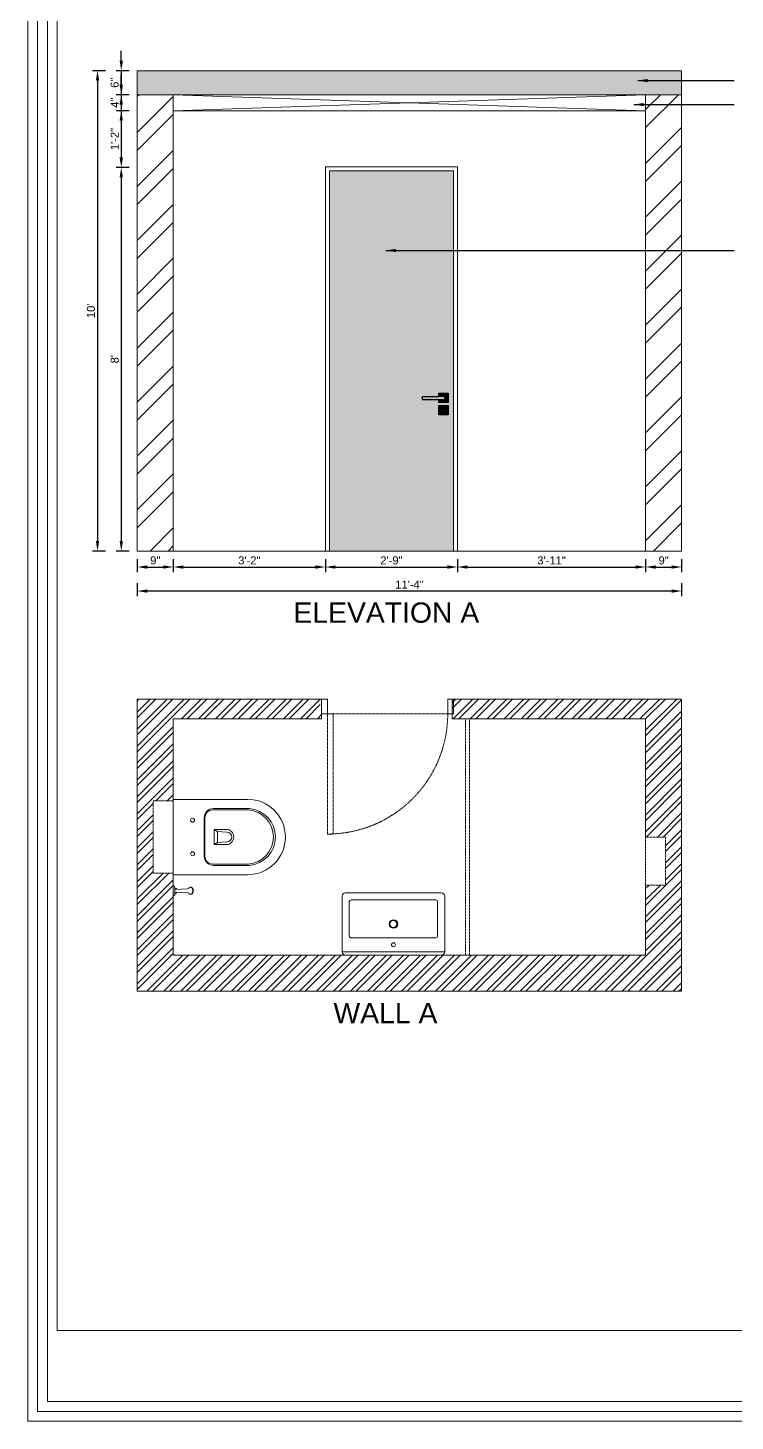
# Model space of a CAD drawing. Header units: inches. Extents: x 213 to 17763, y -4830 to 1802.
# Drawn here: x 7363.4 to 7540.1, y 842.7 to 1190.8 of the extents above; entities that cross this region are included whole.
import ezdxf

# ---------------------------------------------------------------- set-up
doc = ezdxf.new("R2010")
doc.units = ezdxf.units.IN
doc.header["$MEASUREMENT"] = 0
for name, pattern in [('ACAD_ISO02W100', [15, 12, -3]), ('AUDIT_D_060311083008-3', [0]), ('DASHED2', [0.375, 0.25, -0.125]), ('HIDDEN', [0.375, 0.25, -0.125])]:
    doc.linetypes.add(name, pattern=pattern)
for name, color, linetype in [('.', 30, 'Continuous'), ('A-DOOR', 251, 'AUDIT_D_060311083008-3'), ('A-Door-Frame', 1, 'Continuous'), ('A-Door-Swing', 8, 'HIDDEN'), ('Edges', 7, 'Continuous'), ('PDF2_0', 7, 'Continuous'), ('PDF3_Text', 1, 'Continuous')]:
    doc.layers.add(name, color=color, linetype=linetype)
doc.layers.add('A- FURNITURE', color=8, linetype='Continuous', lineweight=9)
doc.layers.add('ROD', color=7, linetype='Continuous', lineweight=9)
doc.layers.add('PDF2_MK. KITCHEN ESSENTAILS', color=7, linetype='Continuous', true_color=0x767676)
doc.layers.add('PDF3_0', color=7, linetype='Continuous', true_color=0x929498)
doc.styles.add('PDF Arial', font='arial.ttf')
doc.styles.get("Standard").update_dxf_attribs({"font": 'arial.ttf'})
doc.dimstyles.new('ISO-25', dxfattribs={"dimtxt": 4.5, "dimasz": 2.5, "dimexe": 1.25, "dimexo": 0.625, "dimtad": 1, "dimdec": 0, "dimlunit": 4, "dimtxsty": 'Standard', "dimcen": 2.5, "dimadec": 0, "dimazin": 0, "dimtfac": 1, "dimtdec": 0, "dimtmove": 0, "dimatfit": 3, "dimfxl": 1, "dimarcsym": 0})

# ---------------------------------------------------------------- blocks, each defined once
blk = doc.blocks.new('wc4')
at = {"color": 0, "lineweight": 5}
for p, q in [((-7.08, 0), (-7.08, -13.97)), ((-7.08, 0), (7.08, 0)), ((7.08, 0), (7.08, -13.97)), ((-1.05, -8.29), (-1.43, -7.67)), ((1.05, -8.29), (1.43, -7.67))]:
    blk.add_line(p, q, dxfattribs=at)
for points in [[(5.33, -7.55, 0.414214), (3.58, -5.8), (-3.59, -5.8, 0.414214), (-5.34, -7.55), (-5.34, -14.24, 0.929975), (5.33, -14.24)], [(5.08, -7.43, 0.414214), (3.58, -5.93), (-3.59, -5.93, 0.414214), (-5.08, -7.43), (-5.08, -14.1, 0.928337), (5.08, -14.1)], [(-1.43, -9.93), (-1.43, -7.67), (1.43, -7.67), (1.43, -9.93, -1)], [(-0.93, -10.05), (-1.05, -8.29), (1.05, -8.29), (0.93, -10.05, -1)]]:
    blk.add_lwpolyline(points, format="xyb", close=True, dxfattribs=at)
for centre in [(-3.15, -3.62), (3.15, -3.62)]:
    blk.add_circle(centre, 0.366, dxfattribs=at)
blk.add_arc((0, -13.97), 7.09, 180, 0, dxfattribs=at)
blk = doc.blocks.new('wb18.')
at = {"color": 0, "lineweight": 5}
for p, q in [((-13.85, 0), (13.85, 0)), ((-14.85, -1), (14.85, -1)), ((-14.85, -17.11), (-14.85, -1)), ((14.85, -1), (14.85, -17.11)), ((-12.795, -15.555), (-12.795, -5.555)), ((-12.295, -5.055), (12.295, -5.055)), ((12.795, -5.555), (12.795, -15.555)), ((12.295, -16.055), (-12.295, -16.055)), ((13.85, -18.11), (-13.85, -18.11))]:
    blk.add_line(p, q, dxfattribs=at)
for centre, radius in [((0, -3.027), 0.586), ((0, -9.055), 1.25), ((0, -9.055), 1)]:
    blk.add_circle(centre, radius, dxfattribs=at)
for centre, radius, start, end in [((13.85, -1), 1, 360, 90), ((-13.85, -1), 1, 90, 180), ((-12.295, -5.555), 0.5, 90, 180), ((12.295, -5.555), 0.5, 360, 90), ((-12.295, -15.555), 0.5, 180, 270), ((12.295, -15.555), 0.5, 270, 0), ((-13.85, -17.11), 1, 180, 270), ((13.85, -17.11), 1, 270, 0)]:
    blk.add_arc(centre, radius, start, end, dxfattribs=at)
blk = doc.blocks.new('fguhfg')
at = {"true_color": 0x939598, "transparency": 33554687}
h = blk.add_hatch(color=252, dxfattribs=at)
h.dxf.hatch_style = 1
h.paths.add_polyline_path([(31238.57, 9622.65), (31240.62, 9622.65), (31240.62, 9623.75), (31237.47, 9623.75), (31237.47, 9620.6), (31240.62, 9620.6), (31240.62, 9621.71), (31238.57, 9621.71)])
h = blk.add_hatch(color=252, dxfattribs=at)
h.dxf.hatch_style = 1
h.paths.add_polyline_path([(31238.57, 9622.65), (31238.57, 9621.71), (31240.62, 9621.71), (31246.12, 9621.71), (31246.12, 9622.65), (31240.62, 9622.65)])
h = blk.add_hatch(color=252, dxfattribs=at)
h.dxf.hatch_style = 1
h.paths.add_polyline_path([(31240.62, 9619.66), (31237.47, 9619.66), (31237.47, 9616.51), (31240.62, 9616.51)])
h.paths.add_polyline_path([(31239.36, 9617.14), (31238.73, 9617.14), (31238.73, 9618.53), (31238.73, 9619.03), (31238.95, 9619.03), (31238.95, 9619.28), (31239.14, 9619.28), (31239.14, 9619.03), (31239.36, 9619.03), (31239.36, 9618.53)], flags=16)
h.paths.add_polyline_path([(31239.31, 9618.37), (31239.2, 9618.25), (31239.2, 9617.33), (31238.88, 9617.33), (31238.88, 9618.25), (31238.77, 9618.37), (31238.73, 9618.53), (31238.77, 9618.68), (31238.88, 9618.8), (31238.95, 9618.82), (31238.95, 9618.69), (31238.95, 9618.36), (31238.95, 9617.77), (31239.14, 9617.77), (31239.14, 9618.36), (31239.14, 9618.69), (31239.14, 9618.82), (31239.2, 9618.8), (31239.31, 9618.68), (31239.36, 9618.53)], flags=0)
at = {"layer": 'Edges'}
for p, q in [((31240.62, 9623.75), (31237.47, 9623.75)), ((31237.47, 9623.75), (31237.47, 9620.6)), ((31237.47, 9620.6), (31240.62, 9620.6)), ((31238.57, 9621.71), (31238.57, 9622.65)), ((31238.57, 9622.65), (31240.62, 9622.65)), ((31240.62, 9621.71), (31238.57, 9621.71)), ((31240.62, 9622.65), (31240.62, 9623.75)), ((31246.12, 9622.65), (31240.62, 9622.65)), ((31240.62, 9620.6), (31240.62, 9621.71)), ((31246.12, 9621.71), (31240.62, 9621.71)), ((31246.12, 9621.71), (31246.12, 9622.65)), ((31240.62, 9619.66), (31237.47, 9619.66)), ((31237.47, 9619.66), (31237.47, 9616.51)), ((31237.47, 9616.51), (31240.62, 9616.51)), ((31238.95, 9619.03), (31238.73, 9619.03)), ((31238.73, 9619.03), (31238.73, 9618.53)), ((31238.73, 9618.53), (31238.77, 9618.68)), ((31238.77, 9618.37), (31238.73, 9618.53)), ((31238.73, 9618.53), (31238.73, 9617.14)), ((31238.73, 9617.14), (31239.36, 9617.14)), ((31238.77, 9618.68), (31238.88, 9618.8)), ((31238.88, 9618.25), (31238.77, 9618.37)), ((31238.85, 9618.53), (31238.88, 9618.62)), ((31238.88, 9618.43), (31238.85, 9618.53)), ((31238.88, 9618.8), (31238.95, 9618.82)), ((31238.88, 9618.62), (31238.95, 9618.69)), ((31238.88, 9618.43), (31238.95, 9618.36)), ((31238.88, 9617.33), (31238.88, 9618.25)), ((31239.2, 9617.33), (31238.88, 9617.33)), ((31239.14, 9619.28), (31238.95, 9619.28)), ((31238.95, 9619.03), (31238.95, 9619.28)), ((31238.95, 9619.03), (31238.95, 9618.82)), ((31238.95, 9618.82), (31238.95, 9618.69)), ((31238.95, 9618.69), (31238.95, 9618.36)), ((31238.95, 9618.36), (31238.95, 9617.77)), ((31239.14, 9617.77), (31238.95, 9617.77)), ((31239.14, 9619.03), (31239.14, 9619.28)), ((31239.36, 9619.03), (31239.14, 9619.03)), ((31239.14, 9618.82), (31239.14, 9619.03)), ((31239.14, 9618.82), (31239.2, 9618.8)), ((31239.14, 9618.69), (31239.14, 9618.82)), ((31239.14, 9618.36), (31239.14, 9618.69)), ((31239.21, 9618.62), (31239.14, 9618.69)), ((31239.14, 9618.36), (31239.21, 9618.43)), ((31239.14, 9617.77), (31239.14, 9618.36)), ((31239.2, 9618.8), (31239.31, 9618.68)), ((31239.31, 9618.37), (31239.2, 9618.25)), ((31239.2, 9618.25), (31239.2, 9617.33)), ((31239.21, 9618.62), (31239.23, 9618.53)), ((31239.23, 9618.53), (31239.21, 9618.43)), ((31239.31, 9618.68), (31239.36, 9618.53)), ((31239.36, 9618.53), (31239.31, 9618.37)), ((31239.36, 9619.03), (31239.36, 9618.53)), ((31239.36, 9618.53), (31239.36, 9617.14)), ((31240.62, 9616.51), (31240.62, 9619.66))]:
    blk.add_line(p, q, dxfattribs=at)
blk = doc.blocks.new('*D43')
at = {"color": 0, "linetype": 'AUDIT_D_060311083008-3', "lineweight": -2, "transparency": 16777216}
for p, q in [((7386.69, 1182.6), (7386.69, 1185.1)), ((7386.69, 1180.1), (7386.69, 1174.1)), ((7386.69, 1171.6), (7386.69, 1169.1))]:
    blk.add_line(p, q, dxfattribs=at)
at = {"color": 0, "linetype": 'ACAD_ISO02W100', "lineweight": -2, "transparency": 16777216}
for p, q in [((7388.69, 1180.1), (7385.44, 1180.1)), ((7388.69, 1174.1), (7385.44, 1174.1))]:
    blk.add_line(p, q, dxfattribs=at)
at = {"color": 0, "transparency": 16777216}
for points in [[(7386.27, 1182.6), (7387.1, 1182.6), (7386.69, 1180.1)], [(7386.27, 1171.6), (7387.1, 1171.6), (7386.69, 1174.1)]]:
    blk.add_solid(points, dxfattribs=at)
at = {"layer": 'Defpoints', "color": 0, "transparency": 16777216}
for p in [(7390.69, 1180.1), (7386.69, 1174.1), (7390.69, 1174.1)]:
    blk.add_point(p, dxfattribs=at)
at = {"color": 0, "lineweight": 5, "transparency": 16777216, "insert": (7385.04, 1177.1), "char_height": 2, "attachment_point": 5, "rotation": 90}
blk.add_mtext('6"', dxfattribs=at)
blk = doc.blocks.new('*D44')
at = {"color": 0, "linetype": 'AUDIT_D_060311083008-3', "lineweight": -2, "transparency": 16777216}
for p, q in [((7386.69, 1176.6), (7386.69, 1179.1)), ((7386.69, 1174.1), (7386.69, 1170.1)), ((7386.69, 1167.6), (7386.69, 1165.1))]:
    blk.add_line(p, q, dxfattribs=at)
at = {"color": 0, "linetype": 'ACAD_ISO02W100', "lineweight": -2, "transparency": 16777216}
for p, q in [((7388.69, 1174.1), (7385.44, 1174.1)), ((7388.69, 1170.1), (7385.44, 1170.1))]:
    blk.add_line(p, q, dxfattribs=at)
at = {"color": 0, "transparency": 16777216}
for points in [[(7386.27, 1176.6), (7387.1, 1176.6), (7386.69, 1174.1)], [(7386.27, 1167.6), (7387.1, 1167.6), (7386.69, 1170.1)]]:
    blk.add_solid(points, dxfattribs=at)
at = {"layer": 'Defpoints', "color": 0, "transparency": 16777216}
for p in [(7390.69, 1174.1), (7386.69, 1170.1), (7395.69, 1170.1)]:
    blk.add_point(p, dxfattribs=at)
at = {"color": 0, "lineweight": 5, "transparency": 16777216, "insert": (7385.06, 1172.1), "char_height": 2, "attachment_point": 5, "rotation": 90}
blk.add_mtext('4"', dxfattribs=at)
blk = doc.blocks.new('*D41')
at = {"color": 0, "linetype": 'ACAD_ISO02W100', "lineweight": -2, "transparency": 16777216}
for p, q in [((7382.75, 1180.1), (7379.5, 1180.1)), ((7382.75, 1060.1), (7379.5, 1060.1))]:
    blk.add_line(p, q, dxfattribs=at)
at = {"color": 0, "linetype": 'AUDIT_D_060311083008-3', "lineweight": -2, "transparency": 16777216}
blk.add_line((7380.75, 1177.6), (7380.75, 1062.6), dxfattribs=at)
at = {"color": 0, "transparency": 16777216}
for points in [[(7380.34, 1177.6), (7381.17, 1177.6), (7380.75, 1180.1)], [(7380.34, 1062.6), (7381.17, 1062.6), (7380.75, 1060.1)]]:
    blk.add_solid(points, dxfattribs=at)
at = {"layer": 'Defpoints', "color": 0, "transparency": 16777216}
for p in [(7390.69, 1180.1), (7380.75, 1060.1), (7388.69, 1060.1)]:
    blk.add_point(p, dxfattribs=at)
at = {"color": 0, "lineweight": 5, "transparency": 16777216, "insert": (7379.11, 1120.1), "char_height": 2, "attachment_point": 5, "rotation": 90}
blk.add_mtext("10'", dxfattribs=at)
blk = doc.blocks.new('*D42')
at = {"color": 0, "linetype": 'ACAD_ISO02W100', "lineweight": -2, "transparency": 16777216}
for p, q in [((7390.69, 1058.1), (7390.69, 1054.85)), ((7399.69, 1058.1), (7399.69, 1054.85))]:
    blk.add_line(p, q, dxfattribs=at)
at = {"color": 0, "linetype": 'AUDIT_D_060311083008-3', "lineweight": -2, "transparency": 16777216}
blk.add_line((7393.19, 1056.1), (7397.19, 1056.1), dxfattribs=at)
at = {"color": 0, "transparency": 16777216}
for points in [[(7393.19, 1056.51), (7393.19, 1055.68), (7390.69, 1056.1)], [(7397.19, 1056.51), (7397.19, 1055.68), (7399.69, 1056.1)]]:
    blk.add_solid(points, dxfattribs=at)
at = {"layer": 'Defpoints', "color": 0, "transparency": 16777216}
for p in [(7390.69, 1060.1), (7399.69, 1060.1), (7399.69, 1056.1)]:
    blk.add_point(p, dxfattribs=at)
at = {"color": 0, "lineweight": 5, "transparency": 16777216, "insert": (7395.19, 1057.74), "char_height": 2, "attachment_point": 5}
blk.add_mtext('9"', dxfattribs=at)
blk = doc.blocks.new('*D45')
at = {"color": 0, "linetype": 'ACAD_ISO02W100', "lineweight": -2, "transparency": 16777216}
for p, q in [((7390.69, 1052.1), (7390.69, 1048.85)), ((7526.7, 1052.1), (7526.7, 1048.85))]:
    blk.add_line(p, q, dxfattribs=at)
at = {"color": 0, "linetype": 'AUDIT_D_060311083008-3', "lineweight": -2, "transparency": 16777216}
blk.add_line((7524.2, 1050.1), (7393.19, 1050.1), dxfattribs=at)
at = {"color": 0, "transparency": 16777216}
for points in [[(7393.19, 1050.51), (7393.19, 1049.68), (7390.69, 1050.1)], [(7524.2, 1050.51), (7524.2, 1049.68), (7526.7, 1050.1)]]:
    blk.add_solid(points, dxfattribs=at)
at = {"layer": 'Defpoints', "color": 0, "transparency": 16777216}
for p in [(7390.69, 1060.1), (7526.7, 1060.1), (7390.69, 1050.1)]:
    blk.add_point(p, dxfattribs=at)
at = {"color": 0, "lineweight": 5, "transparency": 16777216, "insert": (7458.69, 1051.73), "char_height": 2, "attachment_point": 5}
blk.add_mtext('11\'-4"', dxfattribs=at)
blk = doc.blocks.new('*D92')
at = {"color": 0, "linetype": 'ACAD_ISO02W100', "lineweight": -2, "transparency": 16777216}
for p, q in [((7399.69, 1058.1), (7399.69, 1054.85)), ((7437.69, 1058.1), (7437.69, 1054.85))]:
    blk.add_line(p, q, dxfattribs=at)
at = {"color": 0, "linetype": 'AUDIT_D_060311083008-3', "lineweight": -2, "transparency": 16777216}
blk.add_line((7402.19, 1056.1), (7435.19, 1056.1), dxfattribs=at)
at = {"color": 0, "transparency": 16777216}
for points in [[(7402.19, 1056.51), (7402.19, 1055.68), (7399.69, 1056.1)], [(7435.19, 1056.51), (7435.19, 1055.68), (7437.69, 1056.1)]]:
    blk.add_solid(points, dxfattribs=at)
at = {"layer": 'Defpoints', "color": 0, "transparency": 16777216}
for p in [(7399.69, 1060.1), (7437.69, 1060.1), (7437.69, 1056.1)]:
    blk.add_point(p, dxfattribs=at)
at = {"color": 0, "lineweight": 5, "transparency": 16777216, "insert": (7418.69, 1057.74), "char_height": 2, "attachment_point": 5}
blk.add_mtext('3\'-2"', dxfattribs=at)
blk = doc.blocks.new('*D93')
at = {"color": 0, "linetype": 'ACAD_ISO02W100', "lineweight": -2, "transparency": 16777216}
for p, q in [((7437.69, 1058.1), (7437.69, 1054.85)), ((7470.69, 1058.1), (7470.69, 1054.85))]:
    blk.add_line(p, q, dxfattribs=at)
at = {"color": 0, "linetype": 'AUDIT_D_060311083008-3', "lineweight": -2, "transparency": 16777216}
blk.add_line((7440.19, 1056.1), (7468.19, 1056.1), dxfattribs=at)
at = {"color": 0, "transparency": 16777216}
for points in [[(7440.19, 1056.51), (7440.19, 1055.68), (7437.69, 1056.1)], [(7468.19, 1056.51), (7468.19, 1055.68), (7470.69, 1056.1)]]:
    blk.add_solid(points, dxfattribs=at)
at = {"layer": 'Defpoints', "color": 0, "transparency": 16777216}
for p in [(7437.69, 1060.1), (7470.69, 1060.1), (7470.69, 1056.1)]:
    blk.add_point(p, dxfattribs=at)
at = {"color": 0, "lineweight": 5, "transparency": 16777216, "insert": (7454.19, 1057.74), "char_height": 2, "attachment_point": 5}
blk.add_mtext('2\'-9"', dxfattribs=at)
blk = doc.blocks.new('*D94')
at = {"color": 0, "linetype": 'ACAD_ISO02W100', "lineweight": -2, "transparency": 16777216}
for p, q in [((7470.69, 1058.1), (7470.69, 1054.85)), ((7517.7, 1058.1), (7517.7, 1054.85))]:
    blk.add_line(p, q, dxfattribs=at)
at = {"color": 0, "linetype": 'AUDIT_D_060311083008-3', "lineweight": -2, "transparency": 16777216}
blk.add_line((7473.19, 1056.1), (7515.2, 1056.1), dxfattribs=at)
at = {"color": 0, "transparency": 16777216}
for points in [[(7473.19, 1056.51), (7473.19, 1055.68), (7470.69, 1056.1)], [(7515.2, 1056.51), (7515.2, 1055.68), (7517.7, 1056.1)]]:
    blk.add_solid(points, dxfattribs=at)
at = {"layer": 'Defpoints', "color": 0, "transparency": 16777216}
for p in [(7470.69, 1060.1), (7517.7, 1060.1), (7517.7, 1056.1)]:
    blk.add_point(p, dxfattribs=at)
at = {"color": 0, "lineweight": 5, "transparency": 16777216, "insert": (7494.19, 1057.74), "char_height": 2, "attachment_point": 5}
blk.add_mtext('3\'-11"', dxfattribs=at)
blk = doc.blocks.new('*D95')
at = {"color": 0, "linetype": 'ACAD_ISO02W100', "lineweight": -2, "transparency": 16777216}
for p, q in [((7517.7, 1058.1), (7517.7, 1054.85)), ((7526.7, 1058.1), (7526.7, 1054.85))]:
    blk.add_line(p, q, dxfattribs=at)
at = {"color": 0, "linetype": 'AUDIT_D_060311083008-3', "lineweight": -2, "transparency": 16777216}
blk.add_line((7520.2, 1056.1), (7524.2, 1056.1), dxfattribs=at)
at = {"color": 0, "transparency": 16777216}
for points in [[(7520.2, 1056.51), (7520.2, 1055.68), (7517.7, 1056.1)], [(7524.2, 1056.51), (7524.2, 1055.68), (7526.7, 1056.1)]]:
    blk.add_solid(points, dxfattribs=at)
at = {"layer": 'Defpoints', "color": 0, "transparency": 16777216}
for p in [(7517.7, 1060.1), (7526.7, 1060.1), (7526.7, 1056.1)]:
    blk.add_point(p, dxfattribs=at)
at = {"color": 0, "lineweight": 5, "transparency": 16777216, "insert": (7522.2, 1057.74), "char_height": 2, "attachment_point": 5}
blk.add_mtext('9"', dxfattribs=at)
blk = doc.blocks.new('*D96')
at = {"color": 0, "linetype": 'ACAD_ISO02W100', "lineweight": -2, "transparency": 16777216}
for p, q in [((7388.69, 1170.1), (7385.44, 1170.1)), ((7388.69, 1155.94), (7385.44, 1155.94))]:
    blk.add_line(p, q, dxfattribs=at)
at = {"color": 0, "linetype": 'AUDIT_D_060311083008-3', "lineweight": -2, "transparency": 16777216}
blk.add_line((7386.69, 1167.6), (7386.69, 1158.44), dxfattribs=at)
at = {"color": 0, "transparency": 16777216}
for points in [[(7386.27, 1167.6), (7387.1, 1167.6), (7386.69, 1170.1)], [(7386.27, 1158.44), (7387.1, 1158.44), (7386.69, 1155.94)]]:
    blk.add_solid(points, dxfattribs=at)
at = {"layer": 'Defpoints', "color": 0, "transparency": 16777216}
for p in [(7395.69, 1170.1), (7386.69, 1155.94), (7393.1, 1155.94)]:
    blk.add_point(p, dxfattribs=at)
at = {"color": 0, "lineweight": 5, "transparency": 16777216, "insert": (7385.06, 1163.02), "char_height": 2, "attachment_point": 5, "rotation": 90}
blk.add_mtext('1\'-2"', dxfattribs=at)
blk = doc.blocks.new('*D97')
at = {"color": 0, "linetype": 'ACAD_ISO02W100', "lineweight": -2, "transparency": 16777216}
for p, q in [((7388.69, 1155.94), (7385.44, 1155.94)), ((7388.69, 1060.1), (7385.44, 1060.1))]:
    blk.add_line(p, q, dxfattribs=at)
at = {"color": 0, "linetype": 'AUDIT_D_060311083008-3', "lineweight": -2, "transparency": 16777216}
blk.add_line((7386.69, 1153.44), (7386.69, 1062.6), dxfattribs=at)
at = {"color": 0, "transparency": 16777216}
for points in [[(7386.27, 1153.44), (7387.1, 1153.44), (7386.69, 1155.94)], [(7386.27, 1062.6), (7387.1, 1062.6), (7386.69, 1060.1)]]:
    blk.add_solid(points, dxfattribs=at)
at = {"layer": 'Defpoints', "color": 0, "transparency": 16777216}
for p in [(7393.1, 1155.94), (7386.69, 1060.1), (7390.69, 1060.1)]:
    blk.add_point(p, dxfattribs=at)
at = {"color": 0, "lineweight": 5, "transparency": 16777216, "insert": (7385.04, 1108.02), "char_height": 2, "attachment_point": 5, "rotation": 90}
blk.add_mtext("8'", dxfattribs=at)
blk = doc.blocks.new('*U34')
at = {"layer": 'A-Door-Frame', "lineweight": 5}
for p, q in [((0, -100), (0, 0)), ((900, -100), (900, 0))]:
    blk.add_line(p, q, dxfattribs=at)
for points in [[(0, -100), (40, -100), (40, 0), (0, 0)], [(900, -100), (860, -100), (860, 0), (900, 0)]]:
    blk.add_lwpolyline(points, dxfattribs=at)
at = {"layer": 'A-Door-Swing', "linetype": 'DASHED2', "lineweight": 5}
blk.add_line((47.3, 0), (867.3, 0), dxfattribs=at)
blk.add_lwpolyline([(40, 0), (40, 820), (80, 820), (80, 0)], close=True, dxfattribs=at)
blk.add_arc((40, 0), 820, 360, 90, dxfattribs=at)

msp = doc.modelspace()

# ---------------------------------------------------------------- hatches: boundary and pattern name
at = {"layer": '.', "lineweight": 5, "transparency": 33554687}
h = msp.add_hatch(dxfattribs=at)
h.set_pattern_fill('AR-CONC', color=1, scale=0.03)
h.set_pattern_definition([(50, (2618.6863, 730.098), (5.46554, -0.4781726), [0.5715, -6.2865]), (355, (2618.6863, 730.098), (-1.0573026, 5.7317054), [0.4572, -5.0292175]), (100.45144, (2619.142, 730.058), (4.4082374, 5.2535326), [0.4857, -5.3427073]), (46.1842, (2618.686, 731.622), (8.132371, -1.26127), [0.85725, -9.42975]), (96.63556, (2619.364, 731.517), (7.122124, 7.422784), [0.72855, -8.014068]), (351.18415, (2618.686, 731.622), (7.122124, 7.422784), [0.685799, -7.543792]), (21, (2619.4483, 731.241), (4.5484317, -3.067956), [0.5715, -6.2865]), (326, (2619.4483, 731.241), (1.854061, 5.525639), [0.4572, -5.0292]), (71.45144, (2619.8273, 730.985), (6.4024926, 2.457683), [0.4857, -5.342698]), (37.5, (2618.6863, 730.0978), (0.0926581, 2.5366512), [0, -4.96824, 0, -5.1054, 0, -5.04825]), (7.5, (2618.6863, 730.0978), (2.0045899, 3.0054172), [0, -2.91084, 0, -4.85394, 0, -1.92405]), (327.5, (2616.987, 730.0978), (4.06771786, -0.1718623), [0, -1.905, 0, -5.9436, 0, -7.8867]), (317.5, (2616.225, 730.098), (4.4438754, 0.7627947), [0, -2.4765, 0, -3.94716, 0, -5.6007])])
h.paths.add_polyline_path([(7526.7, 1180.1), (7390.69, 1180.1), (7390.69, 1174.1), (7526.7, 1174.1)])
at = {"layer": '.', "lineweight": 5, "true_color": 0xed1f24}
h = msp.add_hatch(dxfattribs=at)
h.set_pattern_fill('ANSI32', color=240)
h.set_pattern_definition([(45, (2618.686, 730.098), (-6.735192, 6.735192), []), (45, (2623.176, 730.098), (-6.735192, 6.735192), [])])
h.paths.add_polyline_path([(7399.69, 1174.1), (7390.69, 1174.1), (7390.69, 1060.1), (7399.69, 1060.1)])
h.paths.add_polyline_path([(7526.7, 1174.1), (7517.7, 1174.1), (7517.7, 1060.1), (7526.7, 1060.1)])
at = {"layer": '.', "lineweight": 5, "true_color": 0xdbd8d1}
h = msp.add_hatch(color=254, dxfattribs=at)
h.dxf.hatch_style = 1
h.paths.add_polyline_path([(7469.69, 1155.1), (7438.69, 1155.1), (7438.69, 1060.1), (7469.69, 1060.1)])
h.paths.add_polyline_path([(7461.94, 1098.68), (7466.01, 1098.68), (7466.01, 1099.5), (7468.34, 1099.5), (7468.34, 1097.17), (7466.01, 1097.17), (7466.01, 1097.98), (7461.94, 1097.98)], flags=16)
h.paths.add_polyline_path([(7466.01, 1096.47), (7468.34, 1096.47), (7468.34, 1094.14), (7466.01, 1094.14)], flags=16)
h.paths.add_polyline_path([(7466.94, 1096.01), (7467.1, 1096.01), (7467.1, 1096.19), (7467.24, 1096.19), (7467.24, 1096.01), (7467.4, 1096.01), (7467.4, 1095.63), (7467.4, 1094.61), (7466.94, 1094.61), (7466.94, 1095.63)], flags=0)
h.paths.add_polyline_path([(7467.1, 1095.85), (7467.1, 1095.75), (7467.1, 1095.51), (7467.1, 1095.07), (7467.24, 1095.07), (7467.24, 1095.51), (7467.24, 1095.75), (7467.24, 1095.85), (7467.24, 1095.88), (7467.42, 1095.7), (7467.37, 1095.52), (7467.29, 1095.43), (7467.29, 1094.75), (7467.06, 1094.75), (7467.06, 1095.43), (7466.92, 1095.57), (7466.97, 1095.75), (7467.1, 1095.88)], flags=0)
h.paths.add_polyline_path([(7467.17, 1095.82), (7467.36, 1095.63), (7467.17, 1095.44), (7466.98, 1095.63)], flags=0)
at = {"layer": '.', "lineweight": 5}
h = msp.add_hatch(dxfattribs=at)
h.set_pattern_fill('ANSI32', color=1, scale=8)
h.set_pattern_definition([(45, (5949.6843, 363.744), (-2.1213203, 2.1213203), []), (45, (5951.0985, 363.744), (-2.1213203, 2.1213203), [])])
h.paths.add_polyline_path([(7399.69, 1018.18), (7436.73, 1018.18), (7436.73, 1019.45), (7436.4, 1019.45), (7436.4, 1023.11), (7390.69, 1023.11), (7390.69, 950.1), (7526.7, 950.1), (7526.7, 1023.11), (7469.4, 1023.11), (7469.4, 1019.45), (7469.4, 1018.18), (7517.7, 1018.18), (7517.7, 988.64), (7522.7, 988.64), (7522.7, 976.64), (7517.7, 976.64), (7517.7, 959.1), (7399.69, 959.1), (7399.69, 976.64), (7399.69, 979.64), (7394.69, 979.64), (7394.69, 997.64), (7399.69, 997.64)])

# ---------------------------------------------------------------- linework, layer by layer
at = {"lineweight": 5}
for p, q in [((7390.69, 1060.1), (7390.69, 1180.1)), ((7390.69, 1180.1), (7526.7, 1180.1)), ((7526.7, 1060.1), (7526.7, 1180.1)), ((7390.69, 1174.1), (7526.7, 1174.1)), ((7399.69, 1060.1), (7399.69, 1174.1)), ((7399.69, 1174.1), (7517.7, 1170.1)), ((7517.7, 1174.1), (7399.69, 1170.1)), ((7517.7, 1060.1), (7517.7, 1174.1)), ((7399.69, 1170.1), (7517.7, 1170.1)), ((7437.69, 1156.1), (7470.69, 1156.1)), ((7437.69, 1060.1), (7437.69, 1156.1)), ((7470.69, 1060.1), (7470.69, 1156.1)), ((7390.69, 1060.1), (7526.7, 1060.1)), ((7390.69, 950.1), (7390.69, 1023.11)), ((7436.73, 1023.11), (7390.69, 1023.11)), ((7436.73, 1018.18), (7436.73, 1023.11)), ((7526.7, 1023.11), (7469.4, 1023.11)), ((7526.7, 950.1), (7526.7, 1023.11)), ((7436.73, 1018.18), (7399.69, 1018.18)), ((7399.69, 997.64), (7399.69, 1018.18)), ((7469.4, 1018.18), (7517.7, 1018.18)), ((7517.7, 988.64), (7517.7, 1018.18)), ((7517.7, 1018.18), (7517.7, 988.64)), ((7399.69, 971.1), (7399.69, 979.64)), ((7399.69, 959.1), (7399.69, 976.64)), ((7517.7, 959.1), (7517.7, 976.64)), ((7517.7, 976.64), (7517.7, 959.1))]:
    msp.add_line(p, q, dxfattribs=at)
at = {"color": 4, "linetype": 'DASHED2', "lineweight": 5}
for p, q in [((7472.7, 959.1), (7472.7, 1018.18)), ((7473.7, 959.1), (7473.7, 1018.18))]:
    msp.add_line(p, q, dxfattribs=at)
at = {"linetype": 'DASHED2', "lineweight": 5}
for p, q in [((7399.69, 997.64), (7394.69, 997.64)), ((7394.69, 979.64), (7394.69, 997.64)), ((7399.69, 997.64), (7399.69, 979.64)), ((7517.7, 988.64), (7522.79, 988.64)), ((7517.7, 988.64), (7517.7, 976.64)), ((7522.7, 988.64), (7522.7, 976.64)), ((7399.69, 979.64), (7394.69, 979.64)), ((7517.7, 976.64), (7522.7, 976.64))]:
    msp.add_line(p, q, dxfattribs=at)
at = {"lineweight": 5}
msp.add_lwpolyline([(7438.69, 1155.1), (7469.69, 1155.1), (7469.69, 1060.1), (7438.69, 1060.1)], close=True, dxfattribs=at)
at = {"layer": 'PDF2_0', "lineweight": 5}
msp.add_lwpolyline([(8022.29, 842.69), (7363.35, 842.69), (7363.35, 1413.74), (8168.71, 1413.74), (8168.71, 989.11, -0.414214)], format="xyb", close=True, dxfattribs=at)
for points in [[(8022.29, 845.12), (7365.77, 845.12), (7365.77, 1411.32), (8166.29, 1411.32), (8166.29, 989.11, -0.414214), (8022.29, 845.12)], [(8022.29, 847.56), (7368.22, 847.56), (7368.22, 1408.88), (8163.85, 1408.88), (8163.85, 989.11, -0.414214), (8022.29, 847.56)]]:
    msp.add_lwpolyline(points, format="xyb", dxfattribs=at)
msp.add_lwpolyline([(7370.66, 1406.44), (8026.93, 1406.44), (8026.93, 865.37), (7370.66, 865.37)], close=True, dxfattribs=at)
at = {"layer": 'PDF2_MK. KITCHEN ESSENTAILS', "lineweight": 5}
msp.add_lwpolyline([(7370.66, 865.37), (8026.93, 865.37), (8026.93, 1406.44), (7370.66, 1406.44)], close=True, dxfattribs=at)
at = {"layer": 'PDF3_0', "color": 251, "lineweight": 5, "true_color": 0x535353}
for points in [[(7400.11, 974.35), (7400.11, 976.05, 0.257222), (7399.69, 976.48), (7399.69, 973.93)], [(7403.23, 974.75, -0.144297), (7403.56, 974.57, 0.095032), (7403.77, 974.4, 0.130986), (7404.02, 974.34, 0.130986), (7404.29, 974.4, 0.106533), (7404.52, 974.59, 0.083894), (7404.65, 974.87, 0.072753), (7404.7, 975.21, 0.072753), (7404.66, 975.57, 0.083894), (7404.52, 975.84, 0.106533), (7404.27, 976.04, 0.130986), (7404.02, 976.11, 0.130986), (7403.77, 976.05, 0.095032), (7403.57, 975.86, -0.144297), (7403.22, 975.7), (7400.11, 975.54)]]:
    msp.add_lwpolyline(points, format="xyb", dxfattribs=at)
msp.add_lwpolyline([(7400.11, 974.89), (7403.22, 974.72)], dxfattribs=at)
for centre, radius, start, end in [((7400.14, 975.44), 0.453, 18.5394, 91.7633), ((7400.14, 975.01), 0.453, 268.2367, 341.4606), ((7403.34, 975.21), 1.19, 324.4757, 35.5243), ((7399.53, 974.55), 0.619, 286.1499, 343.8501)]:
    msp.add_arc(centre, radius, start, end, dxfattribs=at)
at = {"layer": 'ROD', "color": 0, "lineweight": 5}
for p, q in [((7517.7, 959.1), (7399.69, 959.1)), ((7526.7, 950.1), (7390.69, 950.1))]:
    msp.add_line(p, q, dxfattribs=at)
for points in [[(7469.4, 1018.18), (7469.4, 1023.11)], [(7406.8, 1018.18), (7409.27, 1018.18)]]:
    msp.add_lwpolyline(points, dxfattribs=at)

# ---------------------------------------------------------------- block references
at = {"color": 18, "lineweight": 5, "true_color": 0x000000, "xscale": -0.7392571238733917, "yscale": 0.7392571238733917, "zscale": 0.7392571238733917}
msp.add_blockref('fguhfg', (30560.86, -6014.93), dxfattribs=at)
at = {"layer": 'A- FURNITURE', "lineweight": 5}
for name, p, xscale, yscale, zscale, rotation in [('wc4', (7399.69, 988.64), -1.329534662868032, 1.329534662868033, 1.329534662868033, 90.00153061048236), ('wb18.', (7454.69, 959.1), 0.8620318860244268, 0.8620318860244268, 0.8620318860244268, 180.001530610482)]:
    msp.add_blockref(name, p, dxfattribs=dict(at, xscale=xscale, yscale=yscale, zscale=zscale, rotation=rotation))
at = {"layer": 'A-DOOR', "lineweight": 5, "xscale": -0.03666666666666651, "yscale": 0.03666666666666651, "zscale": 0.03666666666666651, "rotation": 180}
msp.add_blockref('*U34', (7436.73, 1019.45), dxfattribs=at)

# ---------------------------------------------------------------- texts
at = {"layer": 'PDF3_Text', "lineweight": 5, "attachment_point": 7, "style": 'PDF Arial'}
for s, insert, char_height in [('ELEVATION A', (7429.7, 1042.1), 5.0688), ('WALL A', (7439.7, 942.1), 5.069)]:
    msp.add_mtext(s, dxfattribs=dict(at, insert=insert, char_height=char_height))

# ---------------------------------------------------------------- dimensions: what is measured, and where the dimension line sits
at = {"lineweight": 5}
for base, p1, p2, picture, middle in [((7386.69, 1174.1), (7390.69, 1180.1), (7390.69, 1174.1), '*D43', (7385.04, 1177.1)), ((7380.75, 1060.1), (7390.69, 1180.1), (7388.69, 1060.1), '*D41', (7379.11, 1120.1)), ((7386.69, 1170.1), (7390.69, 1174.1), (7395.69, 1170.1), '*D44', (7385.06, 1172.1)), ((7386.69, 1155.94), (7395.69, 1170.1), (7393.1, 1155.94), '*D96', (7385.06, 1163.02)), ((7386.69, 1060.1), (7393.1, 1155.94), (7390.69, 1060.1), '*D97', (7385.04, 1108.02))]:
    dim = msp.add_linear_dim(base=base, p1=p1, p2=p2, angle=90, dimstyle='ISO-25', override={"dimtxt": 2, "dimtmove": 1, "dimfxl": 2, "dimfxlon": 1, "dimarcsym": 2}, dxfattribs=at)
    dim.commit()
    dim.dimension.update_dxf_attribs({"geometry": picture, "text_midpoint": middle})
dim = msp.add_linear_dim(base=(7399.69, 1056.1), p1=(7390.69, 1060.1), p2=(7399.69, 1060.1), dimstyle='ISO-25', override={"dimtxt": 2, "dimtmove": 1, "dimfxl": 2, "dimfxlon": 1, "dimarcsym": 2}, dxfattribs=at)
dim.commit()
dim.dimension.update_dxf_attribs({"geometry": '*D42', "text_midpoint": (7395.19, 1056.1), "dimtype": 160})
for base, p1, p2, picture, middle in [((7390.69, 1050.1), (7526.7, 1060.1), (7390.69, 1060.1), '*D45', (7458.69, 1051.73)), ((7437.69, 1056.1), (7399.69, 1060.1), (7437.69, 1060.1), '*D92', (7418.69, 1057.74)), ((7470.69, 1056.1), (7437.69, 1060.1), (7470.69, 1060.1), '*D93', (7454.19, 1057.74)), ((7517.7, 1056.1), (7470.69, 1060.1), (7517.7, 1060.1), '*D94', (7494.19, 1057.74)), ((7526.7, 1056.1), (7517.7, 1060.1), (7526.7, 1060.1), '*D95', (7522.2, 1057.74))]:
    dim = msp.add_linear_dim(base=base, p1=p1, p2=p2, dimstyle='ISO-25', override={"dimtxt": 2, "dimtmove": 1, "dimfxl": 2, "dimfxlon": 1, "dimarcsym": 2}, dxfattribs=at)
    dim.commit()
    dim.dimension.update_dxf_attribs({"geometry": picture, "text_midpoint": middle})

# ---------------------------------------------------------------- leaders
for points in [[(7515.72, 1177.64), (7539.81, 1177.64)], [(7514.72, 1171.64), (7539.81, 1171.64)], [(7452.83, 1135.19), (7539.81, 1135.19)]]:
    msp.add_leader(points, dimstyle='ISO-25', override={"dimgap": 0.625, "dimtad": 0}, dxfattribs=at)

doc.saveas('drawing.dxf')
